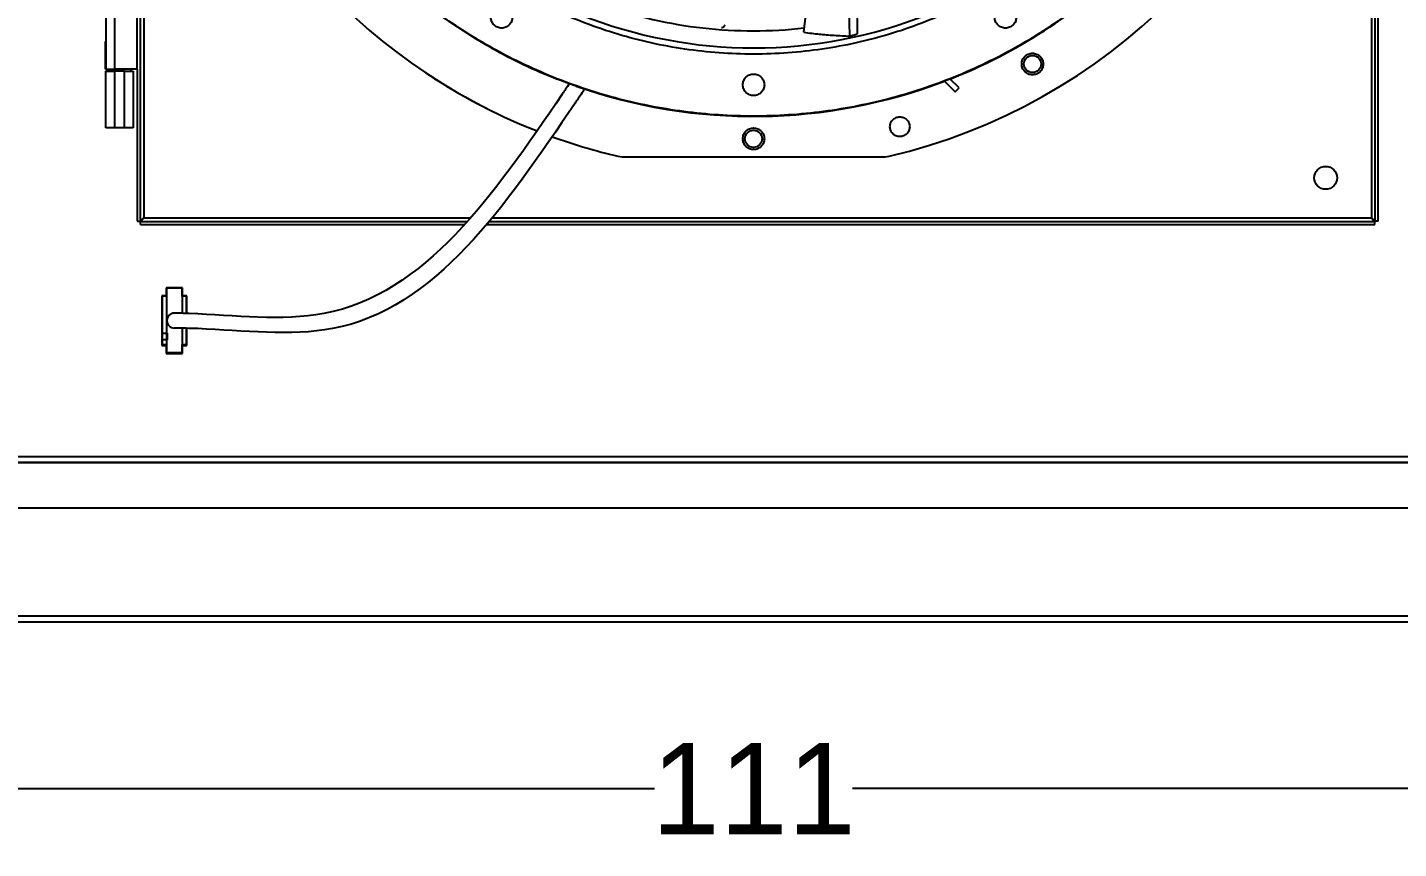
# Model space of a CAD drawing. Header units: inches. Extents: x 1229 to 1453, y -1023 to -720.
# Drawn here: x 1268.29 to 1298.29, y -893 to -875.03 of the extents above; entities that cross this region are included whole.
import ezdxf

# ---------------------------------------------------------------- set-up
doc = ezdxf.new("R2010")
doc.units = ezdxf.units.IN
doc.header["$MEASUREMENT"] = 0
doc.header["$PDSIZE"] = -1
doc.dimstyles.new('RAE Solutions', dxfattribs={"dimtxt": 2, "dimasz": 1.5, "dimexe": 0.5, "dimexo": 0.5, "dimgap": 0.5, "dimtad": 0, "dimtih": 1, "dimtoh": 1, "dimdec": 3, "dimrnd": 0.125, "dimzin": 1, "dimdsep": 46, "dimlunit": 5, "dimtxsty": 'Standard', "dimcen": 0.09, "dimadec": 0, "dimazin": 0, "dimtfac": 1, "dimtdec": 3, "dimtofl": 0, "dimtmove": 0, "dimatfit": 3, "dimfxl": 1, "dimtolj": 1, "dimtzin": 1, "dimarcsym": 0})

# ---------------------------------------------------------------- blocks, each defined once
blk = doc.blocks.new('*D257')
at = {"color": 0, "lineweight": -2, "transparency": 16777216}
for p, q in [((1228.678, -886.065), (1228.678, -892.186)), ((1339.669, -885.937), (1339.669, -892.186)), ((1230.178, -891.686), (1282.007, -891.686)), ((1338.169, -891.686), (1286.341, -891.686))]:
    blk.add_line(p, q, dxfattribs=at)
at = {"color": 0, "transparency": 16777216}
for points in [[(1230.178, -891.436), (1230.178, -891.936), (1228.678, -891.686)], [(1338.169, -891.436), (1338.169, -891.936), (1339.669, -891.686)]]:
    blk.add_solid(points, dxfattribs=at)
at = {"layer": 'Defpoints', "color": 0, "transparency": 16777216}
for p in [(1228.678, -885.565), (1339.669, -885.437), (1339.669, -891.686)]:
    blk.add_point(p, dxfattribs=at)
at = {"color": 0, "transparency": 16777216, "insert": (1284.174, -891.686), "char_height": 2, "attachment_point": 5}
blk.add_mtext('\\A1;111', dxfattribs=at)

msp = doc.modelspace()

# ---------------------------------------------------------------- linework, layer by layer
at = {"color": 18, "linetype": 'Continuous', "lineweight": 25, "true_color": 0x000000}
for p, q in [((1270.7536, -851.8687), (1270.7536, -879.2706)), ((1270.8366, -851.9447), (1270.8366, -879.1947)), ((1297.6906, -851.9447), (1297.6906, -879.1947)), ((1297.7736, -879.2706), (1297.7736, -851.8687)), ((1297.8366, -879.2706), (1297.8366, -851.8687)), ((1286.2783, -875.2184), (1286.2457, -873.5758)), ((1270.0031, -874.6997), (1270.0031, -875.3343)), ((1270.1906, -874.6997), (1270.1906, -875.9397)), ((1270.6906, -875.9397), (1270.6906, -874.6997)), ((1269.9931, -875.9397), (1269.9931, -875.3343)), ((1269.9931, -875.3343), (1270.0031, -875.3343)), ((1270.0031, -875.3343), (1270.0031, -875.9397)), ((1286.2783, -875.2184), (1286.4423, -875.1659)), ((1269.9931, -875.9397), (1270.0031, -875.9397)), ((1270.0026, -877.2297), (1270.0026, -875.9897)), ((1270.0026, -875.9897), (1270.1901, -875.9897)), ((1270.0031, -875.9397), (1270.1906, -875.9397)), ((1270.0496, -875.9397), (1270.0496, -875.9897)), ((1270.1901, -875.9897), (1270.1901, -877.2297)), ((1270.4091, -875.9897), (1270.1901, -875.9897)), ((1270.6906, -875.9397), (1270.1906, -875.9397)), ((1270.4091, -877.2297), (1270.4091, -875.9897)), ((1270.4091, -875.9897), (1270.5966, -875.9897)), ((1270.5496, -875.9897), (1270.5496, -875.9397)), ((1270.5966, -875.9897), (1270.5966, -877.2297)), ((1270.6906, -875.9397), (1270.6906, -879.2706)), ((1288.3513, -876.2031), (1288.5871, -876.4389)), ((1288.669, -876.3538), (1288.4716, -876.1564)), ((1288.5871, -876.4389), (1288.669, -876.3538)), ((1270.1901, -877.2297), (1270.0026, -877.2297)), ((1270.4091, -877.2297), (1270.1901, -877.2297)), ((1270.5966, -877.2297), (1270.4091, -877.2297)), ((1281.2059, -877.8487), (1281.2963, -877.8592)), ((1281.2963, -877.8592), (1287.0514, -877.8592)), ((1287.0514, -877.8592), (1287.1418, -877.8487)), ((1270.6906, -879.2706), (1270.7536, -879.2706)), ((1270.7607, -879.3407), (1270.7607, -879.2777)), ((1270.7607, -879.2777), (1277.9105, -879.2777)), ((1270.8366, -879.1947), (1277.9842, -879.1947)), ((1278.3862, -879.2777), (1297.7665, -879.2777)), ((1278.4552, -879.1947), (1297.6906, -879.1947)), ((1297.7665, -879.3407), (1297.7665, -879.2777)), ((1297.8366, -879.2706), (1297.7736, -879.2706)), ((1270.7607, -879.3407), (1277.8535, -879.3407)), ((1278.3331, -879.3407), (1297.7665, -879.3407)), ((1271.6821, -880.7262), (1271.3221, -880.7262)), ((1271.3221, -880.7262), (1271.3221, -880.9012)), ((1271.6721, -880.7262), (1271.3321, -880.7262)), ((1271.3321, -880.7262), (1271.3321, -880.9012)), ((1271.6721, -880.7362), (1271.3321, -880.7362)), ((1271.3321, -880.7362), (1271.3321, -880.9112)), ((1271.6721, -880.9012), (1271.6721, -880.7262)), ((1271.6721, -880.9112), (1271.6721, -880.7362)), ((1271.6821, -880.9012), (1271.6821, -880.7262)), ((1271.2271, -880.9012), (1271.2271, -881.9862)), ((1271.3221, -880.9012), (1271.2271, -880.9012)), ((1271.2371, -880.9012), (1271.2371, -881.7162)), ((1271.3321, -880.9012), (1271.2371, -880.9012)), ((1271.2371, -880.9112), (1271.2371, -881.9762)), ((1271.3321, -880.9112), (1271.2371, -880.9112)), ((1271.3321, -880.9112), (1271.3321, -881.9762)), ((1271.7671, -880.9012), (1271.6721, -880.9012)), ((1271.7671, -880.9112), (1271.6721, -880.9112)), ((1271.6721, -880.9112), (1271.6721, -881.2852)), ((1271.7771, -880.9012), (1271.6821, -880.9012)), ((1271.7671, -881.2885), (1271.7671, -880.9012)), ((1271.7671, -881.2885), (1271.7671, -880.9112)), ((1271.7771, -881.2889), (1271.7771, -880.9012)), ((1271.7671, -881.1501), (1271.7671, -881.2885)), ((1271.6721, -881.6099), (1271.6721, -881.9762)), ((1271.7671, -881.9662), (1271.7671, -881.6122)), ((1271.7671, -881.9762), (1271.7671, -881.6122)), ((1271.7771, -881.9862), (1271.7771, -881.6124)), ((1271.2271, -881.9862), (1271.3221, -881.9862)), ((1271.2371, -881.7162), (1271.3471, -881.7162)), ((1271.3471, -881.8662), (1271.2371, -881.8662)), ((1271.2371, -881.8662), (1271.2371, -881.9662)), ((1271.2371, -881.9662), (1271.3321, -881.9662)), ((1271.2371, -881.9762), (1271.3321, -881.9762)), ((1271.3221, -881.9862), (1271.3221, -882.1612)), ((1271.3321, -881.9662), (1271.3321, -882.1412)), ((1271.3321, -881.9762), (1271.3321, -882.1512)), ((1271.3471, -881.7162), (1271.3471, -881.8662)), ((1271.6721, -882.1412), (1271.6721, -881.9662)), ((1271.6721, -881.9662), (1271.7671, -881.9662)), ((1271.6721, -882.1512), (1271.6721, -881.9762)), ((1271.6721, -881.9762), (1271.7671, -881.9762)), ((1271.6821, -881.9862), (1271.7771, -881.9862)), ((1271.6821, -882.1612), (1271.6821, -881.9862)), ((1271.3221, -882.1612), (1271.6821, -882.1612)), ((1271.3321, -882.1412), (1271.6721, -882.1412)), ((1271.3321, -882.1512), (1271.6721, -882.1512)), ((1339.6194, -884.4265), (1228.7284, -884.4265)), ((1339.6194, -884.5595), (1228.7284, -884.5595)), ((1339.5623, -885.5515), (1228.7284, -885.5515)), ((1228.7854, -887.906), (1339.5623, -887.906)), ((1228.8614, -888.039), (1339.4864, -888.039))]:
    msp.add_line(p, q, dxfattribs=at)
at = {"color": 18, "true_color": 0x000000}
msp.add_line((1239.1739, -884.539), (1329.1739, -884.539), dxfattribs=at)
at = {"color": 18, "linetype": 'Continuous', "lineweight": 25, "true_color": 0x000000}
for centre, radius in [((1284.1739, -865.2608), 11.7126), ((1290.2762, -875.8304), 0.1875), ((1284.1739, -877.4655), 0.1875), ((1296.6906, -878.3197), 0.25)]:
    msp.add_circle(centre, radius, dxfattribs=at)
for centre, radius, start, end in [((1284.1739, -865.2608), 12.9331, 193.26667, 248.51312), ((1284.1739, -865.2608), 12.9331, 283.26667, 346.73333), ((1284.1739, -865.2608), 10.2157, 224.36307, 313.03719), ((1284.1739, -865.2608), 11.7147, 291.53134, 314.20264), ((1284.1739, -865.2608), 9.8425, 250.57522, 276.47911), ((1284.1739, -865.2608), 11.7147, 240.6662, 248.46866), ((1284.1739, -865.2608), 12.9331, 237.30348, 248.51312), ((1284.1739, -865.2608), 11.7147, 250.65335, 290.90006), ((1284.1739, -865.2608), 12.9331, 250.083, 256.73333), ((1271.5021, -881.4437), 0.1631, 90, 270)]:
    msp.add_arc(centre, radius, start, end, dxfattribs=at)
for points, knots in [([(1295.8834, -865.2608), (1295.8786, -865.5163), (1295.8689, -866.0272), (1295.7909, -866.7903), (1295.6667, -867.5468), (1295.4924, -868.2936), (1295.2699, -869.0274), (1294.9998, -869.745), (1294.6833, -870.4435), (1294.3218, -871.1197), (1293.9169, -871.7709), (1293.4703, -872.3942), (1292.9838, -872.9869), (1292.4597, -873.5466), (1291.9, -874.0708), (1291.3073, -874.5572), (1290.684, -875.0039), (1290.0328, -875.4088), (1289.3565, -875.7703), (1288.6581, -876.0867), (1287.9404, -876.3568), (1287.2067, -876.5794), (1286.4599, -876.7535), (1285.7033, -876.8784), (1284.9402, -876.9536), (1284.1739, -876.9787), (1283.4075, -876.9536), (1282.6444, -876.8784), (1281.8878, -876.7535), (1281.141, -876.5794), (1280.4073, -876.3568), (1279.6896, -876.0867), (1278.9912, -875.7702), (1278.3149, -875.4088), (1277.6637, -875.0039), (1277.0405, -874.5572), (1276.4477, -874.0708), (1275.8881, -873.5466), (1275.3639, -872.9869), (1274.8774, -872.3942), (1274.4308, -871.7709), (1274.0259, -871.1197), (1273.6644, -870.4435), (1273.3479, -869.745), (1273.0778, -869.0274), (1272.8553, -868.2936), (1272.681, -867.5468), (1272.5568, -866.7903), (1272.4788, -866.0272), (1272.4692, -865.5163), (1272.4643, -865.2608)], [0, 0, 0, 0, 0.0208333, 0.0416667, 0.0625, 0.0833333, 0.1041667, 0.125, 0.1458333, 0.1666667, 0.1875, 0.2083333, 0.2291667, 0.25, 0.2708333, 0.2916666, 0.3125, 0.3333333, 0.3541666, 0.375, 0.3958333, 0.4166666, 0.4375, 0.4583333, 0.4791667, 0.5, 0.5208333, 0.5416667, 0.5624999, 0.5833334, 0.6041667, 0.625, 0.6458333, 0.6666667, 0.6875, 0.7083334, 0.7291666, 0.75, 0.7708333, 0.7916666, 0.8125, 0.8333333, 0.8541667, 0.875, 0.8958333, 0.9166667, 0.9375, 0.9583333, 0.9791667, 1, 1, 1, 1]), ([(1291.0611, -872.9896), (1290.8701, -873.1527), (1290.488, -873.4791), (1289.8717, -873.9141), (1289.2278, -874.3062), (1288.5565, -874.6496), (1287.8621, -874.9435), (1287.1482, -875.1861), (1286.4185, -875.3761), (1285.6769, -875.5125), (1284.9274, -875.5947), (1284.1739, -875.6221), (1283.4203, -875.5947), (1282.6708, -875.5125), (1281.9292, -875.3761), (1281.1995, -875.1861), (1280.4856, -874.9435), (1279.7912, -874.6496), (1279.1199, -874.3062), (1278.476, -873.9141), (1277.8597, -873.4791), (1277.4776, -873.1527), (1277.2866, -872.9896)], [0, 0, 0, 0, 0.05000005, 0.10000004, 0.15000001, 0.19999991, 0.24999998, 0.30000002, 0.35, 0.4000001, 0.45000005, 0.50000015, 0.54999993, 0.59999988, 0.64999998, 0.69999996, 0.75000001, 0.80000007, 0.85000011, 0.90000008, 0.95000007, 1, 1, 1, 1]), ([(1286.4156, -873.5268), (1286.4161, -873.5562), (1286.4266, -874.1039), (1286.4347, -874.6495), (1286.4423, -875.1659)], [0, 0, 0, 0, 0.0537393, 1, 1, 1, 1]), ([(1285.2741, -875.1353), (1285.3117, -874.7985), (1285.3635, -874.3343), (1285.3829, -873.8679), (1285.3883, -873.7398)], [0, 0, 0, 0, 0.7254286, 1, 1, 1, 1]), ([(1278.8983, -874.8075), (1278.8947, -874.8385), (1278.8876, -874.9003), (1278.833, -874.9789), (1278.7549, -875.0315), (1278.662, -875.0499), (1278.5692, -875.0315), (1278.4911, -874.9789), (1278.4365, -874.9003), (1278.4294, -874.8385), (1278.4258, -874.8075)], [0, 0, 0, 0, 0.12499912, 0.25000073, 0.37500233, 0.50000177, 0.6250012, 0.75000281, 0.87500088, 1, 1, 1, 1]), ([(1283.4689, -875.0287), (1283.4745, -875.0288), (1283.486, -875.0289), (1283.5035, -875.0242), (1283.5204, -875.0153), (1283.5348, -875.0021), (1283.5456, -874.9866), (1283.5491, -874.975), (1283.5507, -874.9697)], [0, 0, 0, 0, 0.1513439, 0.3155173, 0.4894195, 0.6686126, 0.8477257, 1, 1, 1, 1]), ([(1289.9219, -874.8075), (1289.9183, -874.8385), (1289.9112, -874.9003), (1289.8566, -874.9789), (1289.7785, -875.0315), (1289.6857, -875.0499), (1289.5928, -875.0315), (1289.5147, -874.9789), (1289.4601, -874.9003), (1289.453, -874.8385), (1289.4494, -874.8075)], [0, 0, 0, 0, 0.1249991, 0.249999, 0.3750006, 0.5, 0.6249994, 0.750001, 0.8750009, 1, 1, 1, 1]), ([(1285.2741, -875.1353), (1285.332, -875.1427), (1285.4438, -875.1569), (1285.6061, -875.174), (1285.7701, -875.189), (1285.9376, -875.2015), (1286.1102, -875.2118), (1286.223, -875.2162), (1286.2783, -875.2184)], [0, 0, 0, 0, 0.1737118, 0.3354176, 0.4850761, 0.6632667, 0.8349165, 1, 1, 1, 1]), ([(1290.04, -875.8304), (1290.0435, -875.7996), (1290.0506, -875.738), (1290.1047, -875.6596), (1290.1822, -875.607), (1290.2745, -875.5881), (1290.3673, -875.6057), (1290.446, -875.6578), (1290.5016, -875.7367), (1290.5088, -875.7992), (1290.5124, -875.8304)], [0, 0, 0, 0, 0.1245787, 0.2488747, 0.3733756, 0.4977489, 0.6221025, 0.7475163, 0.873759, 1, 1, 1, 1]), ([(1290.5124, -875.8304), (1290.5089, -875.8614), (1290.5017, -875.9235), (1290.4467, -876.0023), (1290.3681, -876.0548), (1290.2747, -876.0728), (1290.1816, -876.0536), (1290.1039, -876.0004), (1290.0503, -875.9219), (1290.0434, -875.8608), (1290.04, -875.8304)], [0, 0, 0, 0, 0.1254908, 0.2509653, 0.3764325, 0.5019057, 0.6273876, 0.7528822, 0.8772354, 1, 1, 1, 1]), ([(1280.1443, -876.2584), (1280.1172, -876.2985), (1280.09, -876.3386), (1280.0628, -876.3787), (1280.0385, -876.4146), (1280.0142, -876.4505), (1279.9898, -876.4864), (1279.9889, -876.4878), (1279.9879, -876.4892), (1279.987, -876.4906), (1278.4885, -878.7011), (1276.3491, -881.7786), (1272.7117, -881.3174), (1271.6097, -881.283), (1271.5021, -881.2805)], [-0.1037755, -0.1037755, -0.1037755, -0.1037755, 0.0250348, 0.0250348, 0.0250348, 0.1403463, 0.1403463, 0.1403463, 0.1448443, 0.1448443, 0.1448443, 7.2472697, 10.1929424, 10.5128293, 10.5128293, 10.5128293, 10.5128293]), ([(1283.9376, -876.2844), (1283.9412, -876.2535), (1283.9483, -876.1917), (1284.0029, -876.113), (1284.081, -876.0605), (1284.1739, -876.042), (1284.2667, -876.0605), (1284.3448, -876.113), (1284.3994, -876.1917), (1284.4065, -876.2535), (1284.4101, -876.2844)], [0, 0, 0, 0, 0.1249991, 0.2500007, 0.3749975, 0.4999969, 0.6250025, 0.7499993, 0.8750009, 1, 1, 1, 1]), ([(1284.4101, -876.2844), (1284.4065, -876.3153), (1284.3994, -876.3772), (1284.3448, -876.4558), (1284.2667, -876.5083), (1284.1739, -876.5268), (1284.081, -876.5083), (1284.0029, -876.4558), (1283.9483, -876.3772), (1283.9412, -876.3153), (1283.9376, -876.2844)], [0, 0, 0, 0, 0.1249993, 0.250001, 0.374997, 0.5000031, 0.625003, 0.749999, 0.8750007, 1, 1, 1, 1]), ([(1280.4775, -876.3771), (1280.4492, -876.4188), (1280.4209, -876.4605), (1280.3926, -876.5023), (1280.3926, -876.5023), (1280.3926, -876.5023), (1280.3926, -876.5023), (1280.368, -876.5386), (1280.3434, -876.5749), (1280.3188, -876.6112), (1280.3021, -876.6358), (1280.2854, -876.6605), (1280.2688, -876.6851), (1278.74, -878.9414), (1276.59, -882.1148), (1272.8341, -881.6386), (1271.6696, -881.6091), (1271.4976, -881.6068)], [-0.3298403, -0.3298403, -0.3298403, -0.3298403, -0.195731, -0.195731, -0.195731, -0.195731, -0.195731, -0.195731, -0.079089, -0.079089, -0.079089, 0, 0, 0, 7.2472697, 10.1929424, 10.7060179, 10.7060179, 10.7060179, 10.7060179]), ([(1287.1569, -877.2018), (1287.1602, -877.1733), (1287.1667, -877.1166), (1287.2167, -877.0447), (1287.288, -876.9967), (1287.3726, -876.9797), (1287.4575, -876.9961), (1287.5293, -877.0438), (1287.58, -877.116), (1287.5866, -877.1732), (1287.59, -877.2018)], [0, 0, 0, 0, 0.1255135, 0.2499867, 0.3743935, 0.4988922, 0.6232597, 0.7479394, 0.8738314, 1, 1, 1, 1]), ([(1283.9376, -877.4655), (1283.9413, -877.4343), (1283.9485, -877.3721), (1284.0035, -877.2936), (1284.0815, -877.2415), (1284.1739, -877.2232), (1284.2662, -877.2415), (1284.3442, -877.2936), (1284.3992, -877.3721), (1284.4065, -877.4343), (1284.4101, -877.4655)], [0, 0, 0, 0, 0.1262511, 0.2513295, 0.3756274, 0.4999969, 0.6243726, 0.7486705, 0.8737489, 1, 1, 1, 1]), ([(1284.4101, -877.4655), (1284.4066, -877.4963), (1284.3995, -877.5581), (1284.345, -877.6367), (1284.2668, -877.6894), (1284.1739, -877.7079), (1284.0809, -877.6894), (1284.0027, -877.6367), (1283.9482, -877.5581), (1283.9412, -877.4963), (1283.9376, -877.4655)], [0, 0, 0, 0, 0.1245351, 0.2497058, 0.3748572, 0.5000031, 0.6251428, 0.7502942, 0.8754649, 1, 1, 1, 1]), ([(1287.59, -877.2018), (1287.5867, -877.2302), (1287.5802, -877.287), (1287.5299, -877.3591), (1287.4581, -877.4072), (1287.3728, -877.424), (1287.2875, -877.4067), (1287.216, -877.3582), (1287.1665, -877.2861), (1287.1601, -877.2298), (1287.1569, -877.2018)], [0, 0, 0, 0, 0.1252412, 0.2504823, 0.3757092, 0.5009322, 0.6261603, 0.7514072, 0.8764868, 1, 1, 1, 1]), ([(1270.8366, -879.1947), (1270.8244, -879.2063), (1270.8045, -879.2253), (1270.7834, -879.2468), (1270.7705, -879.2573), (1270.7618, -879.2633), (1270.755, -879.2679), (1270.7541, -879.2697), (1270.7536, -879.2706)], [0, 0, 0, 0, 0.3258872, 0.532605, 0.6334719, 0.7438525, 0.8655852, 1, 1, 1, 1]), ([(1270.7607, -879.2777), (1270.7613, -879.277), (1270.7625, -879.2756), (1270.77, -879.265), (1270.7844, -879.248), (1270.8079, -879.2243), (1270.8268, -879.2048), (1270.8366, -879.1947)], [0, 0, 0, 0, 0.1567996, 0.3135501, 0.4731286, 0.7271257, 1, 1, 1, 1]), ([(1297.7736, -879.2706), (1297.7731, -879.2697), (1297.7722, -879.268), (1297.7654, -879.2633), (1297.7568, -879.2574), (1297.7438, -879.2468), (1297.7227, -879.2253), (1297.7028, -879.2063), (1297.6906, -879.1947)], [0, 0, 0, 0, 0.1341537, 0.2556433, 0.3658237, 0.4665063, 0.674499, 1, 1, 1, 1]), ([(1297.6906, -879.1947), (1297.7028, -879.2074), (1297.7222, -879.2278), (1297.7462, -879.2514), (1297.7579, -879.2674), (1297.7638, -879.2763), (1297.7657, -879.2773), (1297.7665, -879.2777)], [0, 0, 0, 0, 0.3419603, 0.5458778, 0.7126603, 0.879217, 1, 1, 1, 1])]:
    msp.add_open_spline(points, degree=3, knots=knots, dxfattribs=at)

# ---------------------------------------------------------------- dimensions: what is measured, and where the dimension line sits
at = {"color": 18, "true_color": 0x000000}
dim = msp.add_linear_dim(base=(1339.6694, -891.6857), p1=(1228.6784, -885.5645), p2=(1339.6694, -885.4373), dimstyle='RAE Solutions', dxfattribs=at)
dim.commit()
dim.dimension.update_dxf_attribs({"geometry": '*D257', "text_midpoint": (1284.1739, -891.6857)})

doc.saveas('drawing.dxf')
